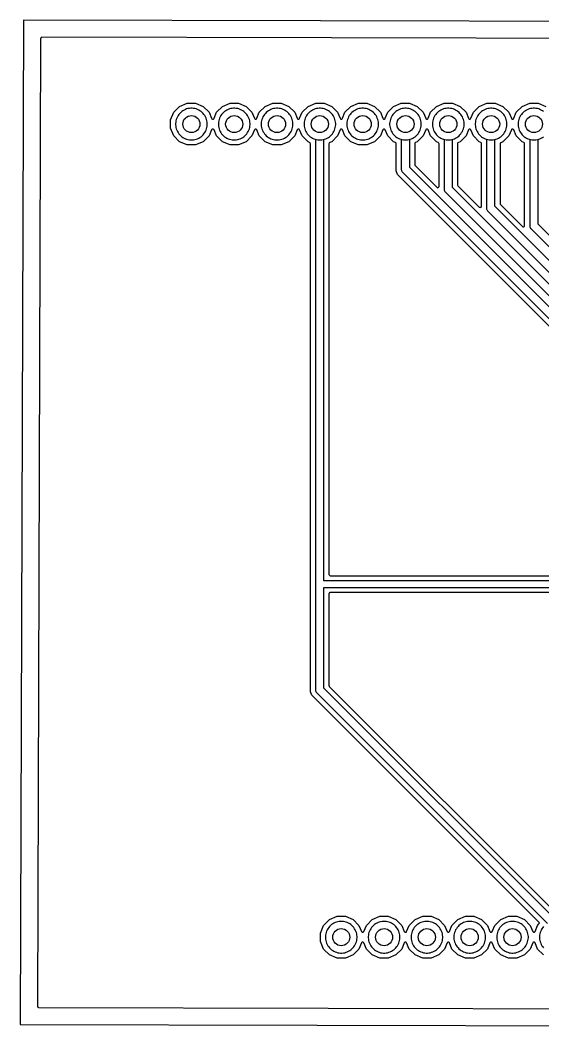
# Model space of a CAD drawing. Header units: millimetres. Extents: x 5.1 to 93.4, y 8.6 to 68.4.
# Drawn here: x 5.1 to 36.1, y 8.6 to 68.4 of the extents above; entities that cross this region are included whole.
import ezdxf

# ---------------------------------------------------------------- set-up
doc = ezdxf.new("R2010")
doc.units = ezdxf.units.MM

msp = doc.modelspace()

# ---------------------------------------------------------------- linework, layer by layer
at = {"layer": '16_copper'}
for points in [[(92.121, 9.614), (92.146, 9.632), (92.162, 9.657), (92.168, 9.684), (92.36, 67.11), (92.354, 67.14), (92.337, 67.165), (92.312, 67.181), (92.284, 67.186), (6.369, 67.382), (6.339, 67.376), (6.314, 67.358), (6.298, 67.333), (6.292, 67.306), (6.1, 9.88), (6.106, 9.85), (6.123, 9.825), (6.148, 9.809), (6.176, 9.804), (92.091, 9.608)], [(15.363, 61.297), (15.444, 61.312), (15.523, 61.333), (15.6, 61.361), (15.674, 61.396), (15.745, 61.437), (15.813, 61.484), (15.876, 61.536), (15.934, 61.594), (15.986, 61.657), (16.033, 61.725), (16.074, 61.796), (16.109, 61.87), (16.137, 61.947), (16.158, 62.026), (16.173, 62.107), (16.18, 62.189), (16.18, 62.271), (16.173, 62.353), (16.158, 62.434), (16.137, 62.513), (16.109, 62.59), (16.074, 62.664), (16.033, 62.735), (15.986, 62.803), (15.934, 62.866), (15.876, 62.924), (15.813, 62.976), (15.745, 63.023), (15.674, 63.064), (15.6, 63.099), (15.523, 63.127), (15.444, 63.148), (15.363, 63.163), (15.281, 63.17), (15.199, 63.17), (15.117, 63.163), (15.036, 63.148), (14.957, 63.127), (14.88, 63.099), (14.806, 63.064), (14.735, 63.023), (14.667, 62.976), (14.604, 62.924), (14.546, 62.866), (14.494, 62.803), (14.447, 62.735), (14.406, 62.664), (14.371, 62.59), (14.343, 62.513), (14.322, 62.434), (14.307, 62.353), (14.3, 62.271), (14.3, 62.189), (14.307, 62.107), (14.322, 62.026), (14.343, 61.947), (14.371, 61.87), (14.406, 61.796), (14.447, 61.725), (14.494, 61.657), (14.546, 61.594), (14.604, 61.536), (14.667, 61.484), (14.735, 61.437), (14.806, 61.396), (14.88, 61.361), (14.957, 61.333), (15.036, 61.312), (15.117, 61.297), (15.199, 61.29), (15.281, 61.29)], [(17.903, 61.297), (17.984, 61.312), (18.063, 61.333), (18.14, 61.361), (18.214, 61.396), (18.285, 61.437), (18.353, 61.484), (18.416, 61.536), (18.474, 61.594), (18.526, 61.657), (18.573, 61.725), (18.614, 61.796), (18.649, 61.87), (18.677, 61.947), (18.698, 62.026), (18.713, 62.107), (18.72, 62.189), (18.72, 62.271), (18.713, 62.353), (18.698, 62.434), (18.677, 62.513), (18.649, 62.59), (18.614, 62.664), (18.573, 62.735), (18.526, 62.803), (18.474, 62.866), (18.416, 62.924), (18.353, 62.976), (18.285, 63.023), (18.214, 63.064), (18.14, 63.099), (18.063, 63.127), (17.984, 63.148), (17.903, 63.163), (17.821, 63.17), (17.739, 63.17), (17.657, 63.163), (17.576, 63.148), (17.497, 63.127), (17.42, 63.099), (17.346, 63.064), (17.275, 63.023), (17.207, 62.976), (17.144, 62.924), (17.086, 62.866), (17.034, 62.803), (16.987, 62.735), (16.946, 62.664), (16.911, 62.59), (16.883, 62.513), (16.862, 62.434), (16.847, 62.353), (16.84, 62.271), (16.84, 62.189), (16.847, 62.107), (16.862, 62.026), (16.883, 61.947), (16.911, 61.87), (16.946, 61.796), (16.987, 61.725), (17.034, 61.657), (17.086, 61.594), (17.144, 61.536), (17.207, 61.484), (17.275, 61.437), (17.346, 61.396), (17.42, 61.361), (17.497, 61.333), (17.576, 61.312), (17.657, 61.297), (17.739, 61.29), (17.821, 61.29)], [(20.443, 61.297), (20.524, 61.312), (20.603, 61.333), (20.68, 61.361), (20.754, 61.396), (20.825, 61.437), (20.893, 61.484), (20.956, 61.536), (21.014, 61.594), (21.066, 61.657), (21.113, 61.725), (21.154, 61.796), (21.189, 61.87), (21.217, 61.947), (21.238, 62.026), (21.253, 62.107), (21.26, 62.189), (21.26, 62.271), (21.253, 62.353), (21.238, 62.434), (21.217, 62.513), (21.189, 62.59), (21.154, 62.664), (21.113, 62.735), (21.066, 62.803), (21.014, 62.866), (20.956, 62.924), (20.893, 62.976), (20.825, 63.023), (20.754, 63.064), (20.68, 63.099), (20.603, 63.127), (20.524, 63.148), (20.443, 63.163), (20.361, 63.17), (20.279, 63.17), (20.197, 63.163), (20.116, 63.148), (20.037, 63.127), (19.96, 63.099), (19.886, 63.064), (19.815, 63.023), (19.747, 62.976), (19.684, 62.924), (19.626, 62.866), (19.574, 62.803), (19.527, 62.735), (19.486, 62.664), (19.451, 62.59), (19.423, 62.513), (19.402, 62.434), (19.387, 62.353), (19.38, 62.271), (19.38, 62.189), (19.387, 62.107), (19.402, 62.026), (19.423, 61.947), (19.451, 61.87), (19.486, 61.796), (19.527, 61.725), (19.574, 61.657), (19.626, 61.594), (19.684, 61.536), (19.747, 61.484), (19.815, 61.437), (19.886, 61.396), (19.96, 61.361), (20.037, 61.333), (20.116, 61.312), (20.197, 61.297), (20.279, 61.29), (20.361, 61.29)], [(25.523, 61.297), (25.604, 61.312), (25.683, 61.333), (25.76, 61.361), (25.834, 61.396), (25.905, 61.437), (25.973, 61.484), (26.036, 61.536), (26.094, 61.594), (26.146, 61.657), (26.193, 61.725), (26.234, 61.796), (26.269, 61.87), (26.297, 61.947), (26.318, 62.026), (26.333, 62.107), (26.34, 62.189), (26.34, 62.271), (26.333, 62.353), (26.318, 62.434), (26.297, 62.513), (26.269, 62.59), (26.234, 62.664), (26.193, 62.735), (26.146, 62.803), (26.094, 62.866), (26.036, 62.924), (25.973, 62.976), (25.905, 63.023), (25.834, 63.064), (25.76, 63.099), (25.683, 63.127), (25.604, 63.148), (25.523, 63.163), (25.441, 63.17), (25.359, 63.17), (25.277, 63.163), (25.196, 63.148), (25.117, 63.127), (25.04, 63.099), (24.966, 63.064), (24.895, 63.023), (24.827, 62.976), (24.764, 62.924), (24.706, 62.866), (24.654, 62.803), (24.607, 62.735), (24.566, 62.664), (24.531, 62.59), (24.503, 62.513), (24.482, 62.434), (24.467, 62.353), (24.46, 62.271), (24.46, 62.189), (24.467, 62.107), (24.482, 62.026), (24.503, 61.947), (24.531, 61.87), (24.566, 61.796), (24.607, 61.725), (24.654, 61.657), (24.706, 61.594), (24.764, 61.536), (24.827, 61.484), (24.895, 61.437), (24.966, 61.396), (25.04, 61.361), (25.117, 61.333), (25.196, 61.312), (25.277, 61.297), (25.359, 61.29), (25.441, 61.29)], [(29.885, 58.462), (29.909, 58.48), (29.925, 58.505), (29.93, 58.532), (29.93, 61.065), (29.924, 61.095), (29.907, 61.12), (29.883, 61.135), (29.778, 61.179), (29.429, 61.528), (29.28, 61.886), (29.263, 61.911), (29.238, 61.928), (29.208, 61.933), (29.179, 61.927), (29.154, 61.909), (29.14, 61.886), (28.991, 61.528), (28.642, 61.179), (28.537, 61.135), (28.512, 61.118), (28.495, 61.093), (28.49, 61.065), (28.49, 59.819), (28.496, 59.79), (28.512, 59.765), (29.8, 58.478), (29.825, 58.461), (29.855, 58.456)], [(32.405, 57.292), (32.429, 57.31), (32.445, 57.335), (32.45, 57.362), (32.45, 61.073), (32.444, 61.103), (32.427, 61.128), (32.403, 61.144), (32.318, 61.179), (31.969, 61.528), (31.82, 61.886), (31.803, 61.911), (31.778, 61.928), (31.748, 61.933), (31.719, 61.927), (31.694, 61.909), (31.68, 61.886), (31.531, 61.528), (31.182, 61.179), (31.077, 61.135), (31.052, 61.118), (31.035, 61.093), (31.03, 61.065), (31.03, 58.629), (31.036, 58.6), (31.052, 58.575), (32.32, 57.308), (32.345, 57.291), (32.375, 57.286)], [(34.965, 56.132), (34.989, 56.15), (35.005, 56.175), (35.01, 56.202), (35.01, 61.065), (35.004, 61.095), (34.987, 61.12), (34.963, 61.135), (34.858, 61.179), (34.509, 61.528), (34.36, 61.886), (34.343, 61.911), (34.318, 61.928), (34.288, 61.933), (34.259, 61.927), (34.234, 61.909), (34.22, 61.886), (34.071, 61.528), (33.722, 61.179), (33.597, 61.127), (33.572, 61.11), (33.555, 61.085), (33.55, 61.057), (33.55, 57.509), (33.556, 57.48), (33.572, 57.455), (34.88, 56.148), (34.905, 56.131), (34.935, 56.126)], [(24.253, 13.037), (24.334, 13.052), (24.413, 13.073), (24.49, 13.101), (24.564, 13.136), (24.635, 13.177), (24.703, 13.224), (24.766, 13.276), (24.824, 13.334), (24.876, 13.397), (24.923, 13.465), (24.964, 13.536), (24.999, 13.61), (25.027, 13.687), (25.048, 13.766), (25.063, 13.847), (25.07, 13.929), (25.07, 14.011), (25.063, 14.093), (25.048, 14.174), (25.027, 14.253), (24.999, 14.33), (24.964, 14.404), (24.923, 14.475), (24.876, 14.543), (24.824, 14.606), (24.766, 14.664), (24.703, 14.716), (24.635, 14.763), (24.564, 14.804), (24.49, 14.839), (24.413, 14.867), (24.334, 14.888), (24.253, 14.903), (24.171, 14.91), (24.089, 14.91), (24.007, 14.903), (23.926, 14.888), (23.847, 14.867), (23.77, 14.839), (23.696, 14.804), (23.625, 14.763), (23.557, 14.716), (23.494, 14.664), (23.436, 14.606), (23.384, 14.543), (23.337, 14.475), (23.296, 14.404), (23.261, 14.33), (23.233, 14.253), (23.212, 14.174), (23.197, 14.093), (23.19, 14.011), (23.19, 13.929), (23.197, 13.847), (23.212, 13.766), (23.233, 13.687), (23.261, 13.61), (23.296, 13.536), (23.337, 13.465), (23.384, 13.397), (23.436, 13.334), (23.494, 13.276), (23.557, 13.224), (23.625, 13.177), (23.696, 13.136), (23.77, 13.101), (23.847, 13.073), (23.926, 13.052), (24.007, 13.037), (24.089, 13.03), (24.171, 13.03)], [(26.793, 13.037), (26.874, 13.052), (26.953, 13.073), (27.03, 13.101), (27.104, 13.136), (27.175, 13.177), (27.243, 13.224), (27.306, 13.276), (27.364, 13.334), (27.416, 13.397), (27.463, 13.465), (27.504, 13.536), (27.539, 13.61), (27.567, 13.687), (27.588, 13.766), (27.603, 13.847), (27.61, 13.929), (27.61, 14.011), (27.603, 14.093), (27.588, 14.174), (27.567, 14.253), (27.539, 14.33), (27.504, 14.404), (27.463, 14.475), (27.416, 14.543), (27.364, 14.606), (27.306, 14.664), (27.243, 14.716), (27.175, 14.763), (27.104, 14.804), (27.03, 14.839), (26.953, 14.867), (26.874, 14.888), (26.793, 14.903), (26.711, 14.91), (26.629, 14.91), (26.547, 14.903), (26.466, 14.888), (26.387, 14.867), (26.31, 14.839), (26.236, 14.804), (26.165, 14.763), (26.097, 14.716), (26.034, 14.664), (25.976, 14.606), (25.924, 14.543), (25.877, 14.475), (25.836, 14.404), (25.801, 14.33), (25.773, 14.253), (25.752, 14.174), (25.737, 14.093), (25.73, 14.011), (25.73, 13.929), (25.737, 13.847), (25.752, 13.766), (25.773, 13.687), (25.801, 13.61), (25.836, 13.536), (25.877, 13.465), (25.924, 13.397), (25.976, 13.334), (26.034, 13.276), (26.097, 13.224), (26.165, 13.177), (26.236, 13.136), (26.31, 13.101), (26.387, 13.073), (26.466, 13.052), (26.547, 13.037), (26.629, 13.03), (26.711, 13.03)], [(29.333, 13.037), (29.414, 13.052), (29.493, 13.073), (29.57, 13.101), (29.644, 13.136), (29.715, 13.177), (29.783, 13.224), (29.846, 13.276), (29.904, 13.334), (29.956, 13.397), (30.003, 13.465), (30.044, 13.536), (30.079, 13.61), (30.107, 13.687), (30.128, 13.766), (30.143, 13.847), (30.15, 13.929), (30.15, 14.011), (30.143, 14.093), (30.128, 14.174), (30.107, 14.253), (30.079, 14.33), (30.044, 14.404), (30.003, 14.475), (29.956, 14.543), (29.904, 14.606), (29.846, 14.664), (29.783, 14.716), (29.715, 14.763), (29.644, 14.804), (29.57, 14.839), (29.493, 14.867), (29.414, 14.888), (29.333, 14.903), (29.251, 14.91), (29.169, 14.91), (29.087, 14.903), (29.006, 14.888), (28.927, 14.867), (28.85, 14.839), (28.776, 14.804), (28.705, 14.763), (28.637, 14.716), (28.574, 14.664), (28.516, 14.606), (28.464, 14.543), (28.417, 14.475), (28.376, 14.404), (28.341, 14.33), (28.313, 14.253), (28.292, 14.174), (28.277, 14.093), (28.27, 14.011), (28.27, 13.929), (28.277, 13.847), (28.292, 13.766), (28.313, 13.687), (28.341, 13.61), (28.376, 13.536), (28.417, 13.465), (28.464, 13.397), (28.516, 13.334), (28.574, 13.276), (28.637, 13.224), (28.705, 13.177), (28.776, 13.136), (28.85, 13.101), (28.927, 13.073), (29.006, 13.052), (29.087, 13.037), (29.169, 13.03), (29.251, 13.03)], [(31.873, 13.037), (31.954, 13.052), (32.033, 13.073), (32.11, 13.101), (32.184, 13.136), (32.255, 13.177), (32.323, 13.224), (32.386, 13.276), (32.444, 13.334), (32.496, 13.397), (32.543, 13.465), (32.584, 13.536), (32.619, 13.61), (32.647, 13.687), (32.668, 13.766), (32.683, 13.847), (32.69, 13.929), (32.69, 14.011), (32.683, 14.093), (32.668, 14.174), (32.647, 14.253), (32.619, 14.33), (32.584, 14.404), (32.543, 14.475), (32.496, 14.543), (32.444, 14.606), (32.386, 14.664), (32.323, 14.716), (32.255, 14.763), (32.184, 14.804), (32.11, 14.839), (32.033, 14.867), (31.954, 14.888), (31.873, 14.903), (31.791, 14.91), (31.709, 14.91), (31.627, 14.903), (31.546, 14.888), (31.467, 14.867), (31.39, 14.839), (31.316, 14.804), (31.245, 14.763), (31.177, 14.716), (31.114, 14.664), (31.056, 14.606), (31.004, 14.543), (30.957, 14.475), (30.916, 14.404), (30.881, 14.33), (30.853, 14.253), (30.832, 14.174), (30.817, 14.093), (30.81, 14.011), (30.81, 13.929), (30.817, 13.847), (30.832, 13.766), (30.853, 13.687), (30.881, 13.61), (30.916, 13.536), (30.957, 13.465), (31.004, 13.397), (31.056, 13.334), (31.114, 13.276), (31.177, 13.224), (31.245, 13.177), (31.316, 13.136), (31.39, 13.101), (31.467, 13.073), (31.546, 13.052), (31.627, 13.037), (31.709, 13.03), (31.791, 13.03)], [(34.413, 13.037), (34.494, 13.052), (34.573, 13.073), (34.65, 13.101), (34.724, 13.136), (34.795, 13.177), (34.863, 13.224), (34.926, 13.276), (34.984, 13.334), (35.036, 13.397), (35.083, 13.465), (35.124, 13.536), (35.159, 13.61), (35.187, 13.687), (35.208, 13.766), (35.223, 13.847), (35.23, 13.929), (35.23, 14.011), (35.223, 14.093), (35.208, 14.174), (35.187, 14.253), (35.159, 14.33), (35.124, 14.404), (35.083, 14.475), (35.036, 14.543), (34.984, 14.606), (34.926, 14.664), (34.863, 14.716), (34.795, 14.763), (34.724, 14.804), (34.65, 14.839), (34.573, 14.867), (34.494, 14.888), (34.413, 14.903), (34.331, 14.91), (34.249, 14.91), (34.167, 14.903), (34.086, 14.888), (34.007, 14.867), (33.93, 14.839), (33.856, 14.804), (33.785, 14.763), (33.717, 14.716), (33.654, 14.664), (33.596, 14.606), (33.544, 14.543), (33.497, 14.475), (33.456, 14.404), (33.421, 14.33), (33.393, 14.253), (33.372, 14.174), (33.357, 14.093), (33.35, 14.011), (33.35, 13.929), (33.357, 13.847), (33.372, 13.766), (33.393, 13.687), (33.421, 13.61), (33.456, 13.536), (33.497, 13.465), (33.544, 13.397), (33.596, 13.334), (33.654, 13.276), (33.717, 13.224), (33.785, 13.177), (33.856, 13.136), (33.93, 13.101), (34.007, 13.073), (34.086, 13.052), (34.167, 13.037), (34.249, 13.03), (34.331, 13.03)]]:
    msp.add_lwpolyline(points, close=True, dxfattribs=at)
for points in [[(36.128, 12.919), (35.779, 13.268), (35.63, 13.626), (35.613, 13.651), (35.588, 13.668), (35.558, 13.673), (35.529, 13.667), (35.504, 13.649), (35.49, 13.626), (35.341, 13.268), (34.992, 12.919), (34.537, 12.73), (34.043, 12.73), (33.588, 12.919), (33.239, 13.268), (33.09, 13.626), (33.073, 13.651), (33.048, 13.668), (33.018, 13.673), (32.989, 13.667), (32.964, 13.649), (32.95, 13.626), (32.801, 13.268), (32.452, 12.919), (31.997, 12.73), (31.503, 12.73), (31.048, 12.919), (30.699, 13.268), (30.55, 13.626), (30.533, 13.651), (30.508, 13.668), (30.478, 13.673), (30.449, 13.667), (30.424, 13.649), (30.41, 13.626), (30.261, 13.268), (29.912, 12.919), (29.457, 12.73), (28.963, 12.73), (28.508, 12.919), (28.159, 13.268), (28.01, 13.626), (27.993, 13.651), (27.968, 13.668), (27.938, 13.673), (27.909, 13.667), (27.884, 13.649), (27.87, 13.626), (27.721, 13.268), (27.372, 12.919), (26.917, 12.73), (26.423, 12.73), (25.968, 12.919), (25.619, 13.268), (25.47, 13.626), (25.453, 13.651), (25.428, 13.668), (25.398, 13.673), (25.369, 13.667), (25.344, 13.649), (25.33, 13.626), (25.181, 13.268), (24.832, 12.919), (24.377, 12.73), (23.883, 12.73), (23.428, 12.919), (23.079, 13.268), (22.89, 13.723), (22.89, 14.217), (23.079, 14.672), (23.428, 15.021), (23.883, 15.21), (24.377, 15.21), (24.832, 15.021), (25.181, 14.672), (25.33, 14.314), (25.347, 14.289), (25.372, 14.272), (25.402, 14.267), (25.431, 14.273), (25.456, 14.291), (25.47, 14.314), (25.619, 14.672), (25.968, 15.021), (26.423, 15.21), (26.917, 15.21), (27.372, 15.021), (27.721, 14.672), (27.87, 14.314), (27.887, 14.289), (27.912, 14.272), (27.942, 14.267), (27.971, 14.273), (27.996, 14.291), (28.01, 14.314), (28.159, 14.672), (28.508, 15.021), (28.963, 15.21), (29.457, 15.21), (29.912, 15.021), (30.261, 14.672), (30.41, 14.314), (30.427, 14.289), (30.452, 14.272), (30.482, 14.267), (30.511, 14.273), (30.536, 14.291), (30.55, 14.314), (30.699, 14.672), (31.048, 15.021), (31.503, 15.21), (31.997, 15.21), (32.452, 15.021), (32.801, 14.672), (32.95, 14.314), (32.967, 14.289), (32.992, 14.272), (33.022, 14.267), (33.051, 14.273), (33.076, 14.291), (33.09, 14.314), (33.239, 14.672), (33.588, 15.021), (34.043, 15.21), (34.537, 15.21), (34.992, 15.021), (35.341, 14.672), (35.49, 14.314), (35.507, 14.289), (35.532, 14.272), (35.562, 14.267), (35.591, 14.273), (35.616, 14.291), (35.63, 14.314), (35.779, 14.672), (35.861, 14.754), (35.877, 14.779), (35.883, 14.809), (35.876, 14.839), (35.861, 14.862), (22.384, 28.338), (22.3, 28.541), (22.3, 61.069), (22.294, 61.099), (22.277, 61.124), (22.253, 61.139), (22.158, 61.179), (21.809, 61.528), (21.66, 61.886), (21.643, 61.911), (21.618, 61.928), (21.588, 61.933), (21.559, 61.927), (21.534, 61.909), (21.52, 61.886), (21.371, 61.528), (21.022, 61.179), (20.567, 60.99), (20.073, 60.99), (19.618, 61.179), (19.269, 61.528), (19.12, 61.886), (19.103, 61.911), (19.078, 61.928), (19.048, 61.933), (19.019, 61.927), (18.994, 61.909), (18.98, 61.886), (18.831, 61.528), (18.482, 61.179), (18.027, 60.99), (17.533, 60.99), (17.078, 61.179), (16.729, 61.528), (16.58, 61.886), (16.563, 61.911), (16.538, 61.928), (16.508, 61.933), (16.479, 61.927), (16.454, 61.909), (16.44, 61.886), (16.291, 61.528), (15.942, 61.179), (15.487, 60.99), (14.993, 60.99), (14.538, 61.179), (14.189, 61.528), (14, 61.983), (14, 62.477), (14.189, 62.932), (14.538, 63.281), (14.993, 63.47), (15.487, 63.47), (15.942, 63.281), (16.291, 62.932), (16.44, 62.574), (16.457, 62.549), (16.482, 62.532), (16.512, 62.527), (16.541, 62.533), (16.566, 62.551), (16.58, 62.574), (16.729, 62.932), (17.078, 63.281), (17.533, 63.47), (18.027, 63.47), (18.482, 63.281), (18.831, 62.932), (18.98, 62.574), (18.997, 62.549), (19.022, 62.532), (19.052, 62.527), (19.081, 62.533), (19.106, 62.551), (19.12, 62.574), (19.269, 62.932), (19.618, 63.281), (20.073, 63.47), (20.567, 63.47), (21.022, 63.281), (21.371, 62.932), (21.52, 62.574), (21.537, 62.549), (21.562, 62.532), (21.592, 62.527), (21.621, 62.533), (21.646, 62.551), (21.66, 62.574), (21.809, 62.932), (22.158, 63.281), (22.613, 63.47), (23.107, 63.47), (23.562, 63.281), (23.911, 62.932), (24.06, 62.574), (24.077, 62.549), (24.102, 62.532), (24.132, 62.527), (24.161, 62.533), (24.186, 62.551), (24.2, 62.574), (24.349, 62.932), (24.698, 63.281), (25.153, 63.47), (25.647, 63.47), (26.102, 63.281), (26.451, 62.932), (26.6, 62.574), (26.617, 62.549), (26.642, 62.532), (26.672, 62.527), (26.701, 62.533), (26.726, 62.551), (26.74, 62.574), (26.889, 62.932), (27.238, 63.281), (27.693, 63.47), (28.187, 63.47), (28.642, 63.281), (28.991, 62.932), (29.14, 62.574), (29.157, 62.549), (29.182, 62.532), (29.212, 62.527), (29.241, 62.533), (29.266, 62.551), (29.28, 62.574), (29.429, 62.932), (29.778, 63.281), (30.233, 63.47), (30.727, 63.47), (31.182, 63.281), (31.531, 62.932), (31.68, 62.574), (31.697, 62.549), (31.722, 62.532), (31.752, 62.527), (31.781, 62.533), (31.806, 62.551), (31.82, 62.574), (31.969, 62.932), (32.318, 63.281), (32.773, 63.47), (33.267, 63.47), (33.722, 63.281), (34.071, 62.932), (34.22, 62.574), (34.237, 62.549), (34.262, 62.532), (34.292, 62.527), (34.321, 62.533), (34.346, 62.551), (34.36, 62.574), (34.509, 62.932), (34.858, 63.281), (35.313, 63.47), (35.807, 63.47), (36.262, 63.281)], [(71.202, 35.128), (23.1, 35.128), (23.1, 61.321), (23.143, 61.333), (23.22, 61.361), (23.294, 61.396), (23.365, 61.437), (23.433, 61.484), (23.496, 61.536), (23.554, 61.594), (23.606, 61.657), (23.653, 61.725), (23.694, 61.796), (23.729, 61.87), (23.757, 61.947), (23.778, 62.026), (23.793, 62.107), (23.8, 62.189), (23.8, 62.271), (23.793, 62.353), (23.778, 62.434), (23.757, 62.513), (23.729, 62.59), (23.694, 62.664), (23.653, 62.735), (23.606, 62.803), (23.554, 62.866), (23.496, 62.924), (23.433, 62.976), (23.365, 63.023), (23.294, 63.064), (23.22, 63.099), (23.143, 63.127), (23.064, 63.148), (22.983, 63.163), (22.901, 63.17), (22.819, 63.17), (22.737, 63.163), (22.656, 63.148), (22.577, 63.127), (22.5, 63.099), (22.426, 63.064), (22.355, 63.023), (22.287, 62.976), (22.224, 62.924), (22.166, 62.866), (22.114, 62.803), (22.067, 62.735), (22.026, 62.664), (21.991, 62.59), (21.963, 62.513), (21.942, 62.434), (21.927, 62.353), (21.92, 62.271), (21.92, 62.189), (21.927, 62.107), (21.942, 62.026), (21.963, 61.947), (21.991, 61.87), (22.026, 61.796), (22.067, 61.725), (22.114, 61.657), (22.166, 61.594), (22.224, 61.536), (22.287, 61.484), (22.355, 61.437), (22.426, 61.396), (22.5, 61.361), (22.577, 61.333), (22.6, 61.327), (22.6, 28.63), (22.606, 28.591), (22.618, 28.554), (22.636, 28.519), (22.659, 28.487), (36.362, 14.785)], [(51.104, 36.75), (28.19, 59.664), (28.19, 61.324), (28.223, 61.333), (28.3, 61.361), (28.374, 61.396), (28.445, 61.437), (28.513, 61.484), (28.576, 61.536), (28.634, 61.594), (28.686, 61.657), (28.733, 61.725), (28.774, 61.796), (28.809, 61.87), (28.837, 61.947), (28.858, 62.026), (28.873, 62.107), (28.88, 62.189), (28.88, 62.271), (28.873, 62.353), (28.858, 62.434), (28.837, 62.513), (28.809, 62.59), (28.774, 62.664), (28.733, 62.735), (28.686, 62.803), (28.634, 62.866), (28.576, 62.924), (28.513, 62.976), (28.445, 63.023), (28.374, 63.064), (28.3, 63.099), (28.223, 63.127), (28.144, 63.148), (28.063, 63.163), (27.981, 63.17), (27.899, 63.17), (27.817, 63.163), (27.736, 63.148), (27.657, 63.127), (27.58, 63.099), (27.506, 63.064), (27.435, 63.023), (27.367, 62.976), (27.304, 62.924), (27.246, 62.866), (27.194, 62.803), (27.147, 62.735), (27.106, 62.664), (27.071, 62.59), (27.043, 62.513), (27.022, 62.434), (27.007, 62.353), (27, 62.271), (27, 62.189), (27.007, 62.107), (27.022, 62.026), (27.043, 61.947), (27.071, 61.87), (27.106, 61.796), (27.147, 61.725), (27.194, 61.657), (27.246, 61.594), (27.304, 61.536), (27.367, 61.484), (27.435, 61.437), (27.506, 61.396), (27.58, 61.361), (27.657, 61.333), (27.69, 61.324), (27.69, 59.54), (27.696, 59.501), (27.708, 59.464), (27.726, 59.429), (27.749, 59.397), (50.837, 36.309)], [(49.954, 39.25), (30.73, 58.474), (30.73, 61.324), (30.763, 61.333), (30.84, 61.361), (30.914, 61.396), (30.985, 61.437), (31.053, 61.484), (31.116, 61.536), (31.174, 61.594), (31.226, 61.657), (31.273, 61.725), (31.314, 61.796), (31.349, 61.87), (31.377, 61.947), (31.398, 62.026), (31.413, 62.107), (31.42, 62.189), (31.42, 62.271), (31.413, 62.353), (31.398, 62.434), (31.377, 62.513), (31.349, 62.59), (31.314, 62.664), (31.273, 62.735), (31.226, 62.803), (31.174, 62.866), (31.116, 62.924), (31.053, 62.976), (30.985, 63.023), (30.914, 63.064), (30.84, 63.099), (30.763, 63.127), (30.684, 63.148), (30.603, 63.163), (30.521, 63.17), (30.439, 63.17), (30.357, 63.163), (30.276, 63.148), (30.197, 63.127), (30.12, 63.099), (30.046, 63.064), (29.975, 63.023), (29.907, 62.976), (29.844, 62.924), (29.786, 62.866), (29.734, 62.803), (29.687, 62.735), (29.646, 62.664), (29.611, 62.59), (29.583, 62.513), (29.562, 62.434), (29.547, 62.353), (29.54, 62.271), (29.54, 62.189), (29.547, 62.107), (29.562, 62.026), (29.583, 61.947), (29.611, 61.87), (29.646, 61.796), (29.687, 61.725), (29.734, 61.657), (29.786, 61.594), (29.844, 61.536), (29.907, 61.484), (29.975, 61.437), (30.046, 61.396), (30.12, 61.361), (30.197, 61.333), (30.23, 61.324), (30.23, 58.35), (30.236, 58.311), (30.248, 58.274), (30.266, 58.239), (30.289, 58.207), (49.687, 38.809)], [(49.354, 41.25), (33.25, 57.354), (33.25, 61.319), (33.303, 61.333), (33.38, 61.361), (33.454, 61.396), (33.525, 61.437), (33.593, 61.484), (33.656, 61.536), (33.714, 61.594), (33.766, 61.657), (33.813, 61.725), (33.854, 61.796), (33.889, 61.87), (33.917, 61.947), (33.938, 62.026), (33.953, 62.107), (33.96, 62.189), (33.96, 62.271), (33.953, 62.353), (33.938, 62.434), (33.917, 62.513), (33.889, 62.59), (33.854, 62.664), (33.813, 62.735), (33.766, 62.803), (33.714, 62.866), (33.656, 62.924), (33.593, 62.976), (33.525, 63.023), (33.454, 63.064), (33.38, 63.099), (33.303, 63.127), (33.224, 63.148), (33.143, 63.163), (33.061, 63.17), (32.979, 63.17), (32.897, 63.163), (32.816, 63.148), (32.737, 63.127), (32.66, 63.099), (32.586, 63.064), (32.515, 63.023), (32.447, 62.976), (32.384, 62.924), (32.326, 62.866), (32.274, 62.803), (32.227, 62.735), (32.186, 62.664), (32.151, 62.59), (32.123, 62.513), (32.102, 62.434), (32.087, 62.353), (32.08, 62.271), (32.08, 62.189), (32.087, 62.107), (32.102, 62.026), (32.123, 61.947), (32.151, 61.87), (32.186, 61.796), (32.227, 61.725), (32.274, 61.657), (32.326, 61.594), (32.384, 61.536), (32.447, 61.484), (32.515, 61.437), (32.586, 61.396), (32.66, 61.361), (32.737, 61.333), (32.75, 61.329), (32.75, 57.23), (32.756, 57.191), (32.768, 57.154), (32.786, 57.119), (32.809, 57.087), (49.087, 40.809)], [(36.133, 62.976), (36.065, 63.023), (35.994, 63.064), (35.92, 63.099), (35.843, 63.127), (35.764, 63.148), (35.683, 63.163), (35.601, 63.17), (35.519, 63.17), (35.437, 63.163), (35.356, 63.148), (35.277, 63.127), (35.2, 63.099), (35.126, 63.064), (35.055, 63.023), (34.987, 62.976), (34.924, 62.924), (34.866, 62.866), (34.814, 62.803), (34.767, 62.735), (34.726, 62.664), (34.691, 62.59), (34.663, 62.513), (34.642, 62.434), (34.627, 62.353), (34.62, 62.271), (34.62, 62.189), (34.627, 62.107), (34.642, 62.026), (34.663, 61.947), (34.691, 61.87), (34.726, 61.796), (34.767, 61.725), (34.814, 61.657), (34.866, 61.594), (34.924, 61.536), (34.987, 61.484), (35.055, 61.437), (35.126, 61.396), (35.2, 61.361), (35.277, 61.333), (35.31, 61.324), (35.31, 56.17), (35.316, 56.131), (35.328, 56.094), (35.346, 56.059), (35.369, 56.027), (47.587, 43.809)], [(50.688, 36.034), (27.474, 59.248), (27.39, 59.451), (27.39, 61.065), (27.384, 61.095), (27.367, 61.12), (27.343, 61.135), (27.238, 61.179), (26.889, 61.528), (26.74, 61.886), (26.723, 61.911), (26.698, 61.928), (26.668, 61.933), (26.639, 61.927), (26.614, 61.909), (26.6, 61.886), (26.451, 61.528), (26.102, 61.179), (25.647, 60.99), (25.153, 60.99), (24.698, 61.179), (24.349, 61.528), (24.2, 61.886), (24.183, 61.911), (24.158, 61.928), (24.128, 61.933), (24.099, 61.927), (24.074, 61.909), (24.06, 61.886), (23.911, 61.528), (23.562, 61.179), (23.447, 61.131), (23.422, 61.114), (23.405, 61.089), (23.4, 61.061), (23.4, 35.504), (23.406, 35.474), (23.423, 35.449), (23.449, 35.433), (23.476, 35.428), (68.314, 35.428)], [(47.854, 44.25), (35.81, 56.294), (35.81, 61.324), (35.843, 61.333), (35.92, 61.361), (35.994, 61.396), (36.065, 61.437), (36.133, 61.484)], [(36.951, 14.903), (23.1, 28.754), (23.1, 34.728), (71.304, 34.728)], [(68.33, 34.428), (23.476, 34.428), (23.446, 34.422), (23.421, 34.405), (23.405, 34.379), (23.4, 34.352), (23.4, 28.909), (23.406, 28.88), (23.422, 28.855), (37.051, 15.227)], [(36.136, 14.606), (36.084, 14.543), (36.037, 14.475), (35.996, 14.404), (35.961, 14.33), (35.933, 14.253), (35.912, 14.174), (35.897, 14.093), (35.89, 14.011), (35.89, 13.929), (35.897, 13.847), (35.912, 13.766), (35.933, 13.687), (35.961, 13.61), (35.996, 13.536), (36.037, 13.465), (36.084, 13.397), (36.136, 13.334)]]:
    msp.add_lwpolyline(points, dxfattribs=at)
at = {"layer": '1_copper'}
for points in [[(15.363, 61.297), (15.444, 61.312), (15.523, 61.333), (15.6, 61.361), (15.674, 61.396), (15.745, 61.437), (15.813, 61.484), (15.876, 61.536), (15.934, 61.594), (15.986, 61.657), (16.033, 61.725), (16.074, 61.796), (16.109, 61.87), (16.137, 61.947), (16.158, 62.026), (16.173, 62.107), (16.18, 62.189), (16.18, 62.271), (16.173, 62.353), (16.158, 62.434), (16.137, 62.513), (16.109, 62.59), (16.074, 62.664), (16.033, 62.735), (15.986, 62.803), (15.934, 62.866), (15.876, 62.924), (15.813, 62.976), (15.745, 63.023), (15.674, 63.064), (15.6, 63.099), (15.523, 63.127), (15.444, 63.148), (15.363, 63.163), (15.281, 63.17), (15.199, 63.17), (15.117, 63.163), (15.036, 63.148), (14.957, 63.127), (14.88, 63.099), (14.806, 63.064), (14.735, 63.023), (14.667, 62.976), (14.604, 62.924), (14.546, 62.866), (14.494, 62.803), (14.447, 62.735), (14.406, 62.664), (14.371, 62.59), (14.343, 62.513), (14.322, 62.434), (14.307, 62.353), (14.3, 62.271), (14.3, 62.189), (14.307, 62.107), (14.322, 62.026), (14.343, 61.947), (14.371, 61.87), (14.406, 61.796), (14.447, 61.725), (14.494, 61.657), (14.546, 61.594), (14.604, 61.536), (14.667, 61.484), (14.735, 61.437), (14.806, 61.396), (14.88, 61.361), (14.957, 61.333), (15.036, 61.312), (15.117, 61.297), (15.199, 61.29), (15.281, 61.29)], [(17.903, 61.297), (17.984, 61.312), (18.063, 61.333), (18.14, 61.361), (18.214, 61.396), (18.285, 61.437), (18.353, 61.484), (18.416, 61.536), (18.474, 61.594), (18.526, 61.657), (18.573, 61.725), (18.614, 61.796), (18.649, 61.87), (18.677, 61.947), (18.698, 62.026), (18.713, 62.107), (18.72, 62.189), (18.72, 62.271), (18.713, 62.353), (18.698, 62.434), (18.677, 62.513), (18.649, 62.59), (18.614, 62.664), (18.573, 62.735), (18.526, 62.803), (18.474, 62.866), (18.416, 62.924), (18.353, 62.976), (18.285, 63.023), (18.214, 63.064), (18.14, 63.099), (18.063, 63.127), (17.984, 63.148), (17.903, 63.163), (17.821, 63.17), (17.739, 63.17), (17.657, 63.163), (17.576, 63.148), (17.497, 63.127), (17.42, 63.099), (17.346, 63.064), (17.275, 63.023), (17.207, 62.976), (17.144, 62.924), (17.086, 62.866), (17.034, 62.803), (16.987, 62.735), (16.946, 62.664), (16.911, 62.59), (16.883, 62.513), (16.862, 62.434), (16.847, 62.353), (16.84, 62.271), (16.84, 62.189), (16.847, 62.107), (16.862, 62.026), (16.883, 61.947), (16.911, 61.87), (16.946, 61.796), (16.987, 61.725), (17.034, 61.657), (17.086, 61.594), (17.144, 61.536), (17.207, 61.484), (17.275, 61.437), (17.346, 61.396), (17.42, 61.361), (17.497, 61.333), (17.576, 61.312), (17.657, 61.297), (17.739, 61.29), (17.821, 61.29)], [(20.443, 61.297), (20.524, 61.312), (20.603, 61.333), (20.68, 61.361), (20.754, 61.396), (20.825, 61.437), (20.893, 61.484), (20.956, 61.536), (21.014, 61.594), (21.066, 61.657), (21.113, 61.725), (21.154, 61.796), (21.189, 61.87), (21.217, 61.947), (21.238, 62.026), (21.253, 62.107), (21.26, 62.189), (21.26, 62.271), (21.253, 62.353), (21.238, 62.434), (21.217, 62.513), (21.189, 62.59), (21.154, 62.664), (21.113, 62.735), (21.066, 62.803), (21.014, 62.866), (20.956, 62.924), (20.893, 62.976), (20.825, 63.023), (20.754, 63.064), (20.68, 63.099), (20.603, 63.127), (20.524, 63.148), (20.443, 63.163), (20.361, 63.17), (20.279, 63.17), (20.197, 63.163), (20.116, 63.148), (20.037, 63.127), (19.96, 63.099), (19.886, 63.064), (19.815, 63.023), (19.747, 62.976), (19.684, 62.924), (19.626, 62.866), (19.574, 62.803), (19.527, 62.735), (19.486, 62.664), (19.451, 62.59), (19.423, 62.513), (19.402, 62.434), (19.387, 62.353), (19.38, 62.271), (19.38, 62.189), (19.387, 62.107), (19.402, 62.026), (19.423, 61.947), (19.451, 61.87), (19.486, 61.796), (19.527, 61.725), (19.574, 61.657), (19.626, 61.594), (19.684, 61.536), (19.747, 61.484), (19.815, 61.437), (19.886, 61.396), (19.96, 61.361), (20.037, 61.333), (20.116, 61.312), (20.197, 61.297), (20.279, 61.29), (20.361, 61.29)], [(22.983, 61.297), (23.064, 61.312), (23.143, 61.333), (23.22, 61.361), (23.294, 61.396), (23.365, 61.437), (23.433, 61.484), (23.496, 61.536), (23.554, 61.594), (23.606, 61.657), (23.653, 61.725), (23.694, 61.796), (23.729, 61.87), (23.757, 61.947), (23.778, 62.026), (23.793, 62.107), (23.8, 62.189), (23.8, 62.271), (23.793, 62.353), (23.778, 62.434), (23.757, 62.513), (23.729, 62.59), (23.694, 62.664), (23.653, 62.735), (23.606, 62.803), (23.554, 62.866), (23.496, 62.924), (23.433, 62.976), (23.365, 63.023), (23.294, 63.064), (23.22, 63.099), (23.143, 63.127), (23.064, 63.148), (22.983, 63.163), (22.901, 63.17), (22.819, 63.17), (22.737, 63.163), (22.656, 63.148), (22.577, 63.127), (22.5, 63.099), (22.426, 63.064), (22.355, 63.023), (22.287, 62.976), (22.224, 62.924), (22.166, 62.866), (22.114, 62.803), (22.067, 62.735), (22.026, 62.664), (21.991, 62.59), (21.963, 62.513), (21.942, 62.434), (21.927, 62.353), (21.92, 62.271), (21.92, 62.189), (21.927, 62.107), (21.942, 62.026), (21.963, 61.947), (21.991, 61.87), (22.026, 61.796), (22.067, 61.725), (22.114, 61.657), (22.166, 61.594), (22.224, 61.536), (22.287, 61.484), (22.355, 61.437), (22.426, 61.396), (22.5, 61.361), (22.577, 61.333), (22.656, 61.312), (22.737, 61.297), (22.819, 61.29), (22.901, 61.29)], [(25.523, 61.297), (25.604, 61.312), (25.683, 61.333), (25.76, 61.361), (25.834, 61.396), (25.905, 61.437), (25.973, 61.484), (26.036, 61.536), (26.094, 61.594), (26.146, 61.657), (26.193, 61.725), (26.234, 61.796), (26.269, 61.87), (26.297, 61.947), (26.318, 62.026), (26.333, 62.107), (26.34, 62.189), (26.34, 62.271), (26.333, 62.353), (26.318, 62.434), (26.297, 62.513), (26.269, 62.59), (26.234, 62.664), (26.193, 62.735), (26.146, 62.803), (26.094, 62.866), (26.036, 62.924), (25.973, 62.976), (25.905, 63.023), (25.834, 63.064), (25.76, 63.099), (25.683, 63.127), (25.604, 63.148), (25.523, 63.163), (25.441, 63.17), (25.359, 63.17), (25.277, 63.163), (25.196, 63.148), (25.117, 63.127), (25.04, 63.099), (24.966, 63.064), (24.895, 63.023), (24.827, 62.976), (24.764, 62.924), (24.706, 62.866), (24.654, 62.803), (24.607, 62.735), (24.566, 62.664), (24.531, 62.59), (24.503, 62.513), (24.482, 62.434), (24.467, 62.353), (24.46, 62.271), (24.46, 62.189), (24.467, 62.107), (24.482, 62.026), (24.503, 61.947), (24.531, 61.87), (24.566, 61.796), (24.607, 61.725), (24.654, 61.657), (24.706, 61.594), (24.764, 61.536), (24.827, 61.484), (24.895, 61.437), (24.966, 61.396), (25.04, 61.361), (25.117, 61.333), (25.196, 61.312), (25.277, 61.297), (25.359, 61.29), (25.441, 61.29)], [(28.063, 61.297), (28.144, 61.312), (28.223, 61.333), (28.3, 61.361), (28.374, 61.396), (28.445, 61.437), (28.513, 61.484), (28.576, 61.536), (28.634, 61.594), (28.686, 61.657), (28.733, 61.725), (28.774, 61.796), (28.809, 61.87), (28.837, 61.947), (28.858, 62.026), (28.873, 62.107), (28.88, 62.189), (28.88, 62.271), (28.873, 62.353), (28.858, 62.434), (28.837, 62.513), (28.809, 62.59), (28.774, 62.664), (28.733, 62.735), (28.686, 62.803), (28.634, 62.866), (28.576, 62.924), (28.513, 62.976), (28.445, 63.023), (28.374, 63.064), (28.3, 63.099), (28.223, 63.127), (28.144, 63.148), (28.063, 63.163), (27.981, 63.17), (27.899, 63.17), (27.817, 63.163), (27.736, 63.148), (27.657, 63.127), (27.58, 63.099), (27.506, 63.064), (27.435, 63.023), (27.367, 62.976), (27.304, 62.924), (27.246, 62.866), (27.194, 62.803), (27.147, 62.735), (27.106, 62.664), (27.071, 62.59), (27.043, 62.513), (27.022, 62.434), (27.007, 62.353), (27, 62.271), (27, 62.189), (27.007, 62.107), (27.022, 62.026), (27.043, 61.947), (27.071, 61.87), (27.106, 61.796), (27.147, 61.725), (27.194, 61.657), (27.246, 61.594), (27.304, 61.536), (27.367, 61.484), (27.435, 61.437), (27.506, 61.396), (27.58, 61.361), (27.657, 61.333), (27.736, 61.312), (27.817, 61.297), (27.899, 61.29), (27.981, 61.29)], [(30.603, 61.297), (30.684, 61.312), (30.763, 61.333), (30.84, 61.361), (30.914, 61.396), (30.985, 61.437), (31.053, 61.484), (31.116, 61.536), (31.174, 61.594), (31.226, 61.657), (31.273, 61.725), (31.314, 61.796), (31.349, 61.87), (31.377, 61.947), (31.398, 62.026), (31.413, 62.107), (31.42, 62.189), (31.42, 62.271), (31.413, 62.353), (31.398, 62.434), (31.377, 62.513), (31.349, 62.59), (31.314, 62.664), (31.273, 62.735), (31.226, 62.803), (31.174, 62.866), (31.116, 62.924), (31.053, 62.976), (30.985, 63.023), (30.914, 63.064), (30.84, 63.099), (30.763, 63.127), (30.684, 63.148), (30.603, 63.163), (30.521, 63.17), (30.439, 63.17), (30.357, 63.163), (30.276, 63.148), (30.197, 63.127), (30.12, 63.099), (30.046, 63.064), (29.975, 63.023), (29.907, 62.976), (29.844, 62.924), (29.786, 62.866), (29.734, 62.803), (29.687, 62.735), (29.646, 62.664), (29.611, 62.59), (29.583, 62.513), (29.562, 62.434), (29.547, 62.353), (29.54, 62.271), (29.54, 62.189), (29.547, 62.107), (29.562, 62.026), (29.583, 61.947), (29.611, 61.87), (29.646, 61.796), (29.687, 61.725), (29.734, 61.657), (29.786, 61.594), (29.844, 61.536), (29.907, 61.484), (29.975, 61.437), (30.046, 61.396), (30.12, 61.361), (30.197, 61.333), (30.276, 61.312), (30.357, 61.297), (30.439, 61.29), (30.521, 61.29)], [(33.143, 61.297), (33.224, 61.312), (33.303, 61.333), (33.38, 61.361), (33.454, 61.396), (33.525, 61.437), (33.593, 61.484), (33.656, 61.536), (33.714, 61.594), (33.766, 61.657), (33.813, 61.725), (33.854, 61.796), (33.889, 61.87), (33.917, 61.947), (33.938, 62.026), (33.953, 62.107), (33.96, 62.189), (33.96, 62.271), (33.953, 62.353), (33.938, 62.434), (33.917, 62.513), (33.889, 62.59), (33.854, 62.664), (33.813, 62.735), (33.766, 62.803), (33.714, 62.866), (33.656, 62.924), (33.593, 62.976), (33.525, 63.023), (33.454, 63.064), (33.38, 63.099), (33.303, 63.127), (33.224, 63.148), (33.143, 63.163), (33.061, 63.17), (32.979, 63.17), (32.897, 63.163), (32.816, 63.148), (32.737, 63.127), (32.66, 63.099), (32.586, 63.064), (32.515, 63.023), (32.447, 62.976), (32.384, 62.924), (32.326, 62.866), (32.274, 62.803), (32.227, 62.735), (32.186, 62.664), (32.151, 62.59), (32.123, 62.513), (32.102, 62.434), (32.087, 62.353), (32.08, 62.271), (32.08, 62.189), (32.087, 62.107), (32.102, 62.026), (32.123, 61.947), (32.151, 61.87), (32.186, 61.796), (32.227, 61.725), (32.274, 61.657), (32.326, 61.594), (32.384, 61.536), (32.447, 61.484), (32.515, 61.437), (32.586, 61.396), (32.66, 61.361), (32.737, 61.333), (32.816, 61.312), (32.897, 61.297), (32.979, 61.29), (33.061, 61.29)], [(24.253, 13.037), (24.334, 13.052), (24.413, 13.073), (24.49, 13.101), (24.564, 13.136), (24.635, 13.177), (24.703, 13.224), (24.766, 13.276), (24.824, 13.334), (24.876, 13.397), (24.923, 13.465), (24.964, 13.536), (24.999, 13.61), (25.027, 13.687), (25.048, 13.766), (25.063, 13.847), (25.07, 13.929), (25.07, 14.011), (25.063, 14.093), (25.048, 14.174), (25.027, 14.253), (24.999, 14.33), (24.964, 14.404), (24.923, 14.475), (24.876, 14.543), (24.824, 14.606), (24.766, 14.664), (24.703, 14.716), (24.635, 14.763), (24.564, 14.804), (24.49, 14.839), (24.413, 14.867), (24.334, 14.888), (24.253, 14.903), (24.171, 14.91), (24.089, 14.91), (24.007, 14.903), (23.926, 14.888), (23.847, 14.867), (23.77, 14.839), (23.696, 14.804), (23.625, 14.763), (23.557, 14.716), (23.494, 14.664), (23.436, 14.606), (23.384, 14.543), (23.337, 14.475), (23.296, 14.404), (23.261, 14.33), (23.233, 14.253), (23.212, 14.174), (23.197, 14.093), (23.19, 14.011), (23.19, 13.929), (23.197, 13.847), (23.212, 13.766), (23.233, 13.687), (23.261, 13.61), (23.296, 13.536), (23.337, 13.465), (23.384, 13.397), (23.436, 13.334), (23.494, 13.276), (23.557, 13.224), (23.625, 13.177), (23.696, 13.136), (23.77, 13.101), (23.847, 13.073), (23.926, 13.052), (24.007, 13.037), (24.089, 13.03), (24.171, 13.03)], [(26.793, 13.037), (26.874, 13.052), (26.953, 13.073), (27.03, 13.101), (27.104, 13.136), (27.175, 13.177), (27.243, 13.224), (27.306, 13.276), (27.364, 13.334), (27.416, 13.397), (27.463, 13.465), (27.504, 13.536), (27.539, 13.61), (27.567, 13.687), (27.588, 13.766), (27.603, 13.847), (27.61, 13.929), (27.61, 14.011), (27.603, 14.093), (27.588, 14.174), (27.567, 14.253), (27.539, 14.33), (27.504, 14.404), (27.463, 14.475), (27.416, 14.543), (27.364, 14.606), (27.306, 14.664), (27.243, 14.716), (27.175, 14.763), (27.104, 14.804), (27.03, 14.839), (26.953, 14.867), (26.874, 14.888), (26.793, 14.903), (26.711, 14.91), (26.629, 14.91), (26.547, 14.903), (26.466, 14.888), (26.387, 14.867), (26.31, 14.839), (26.236, 14.804), (26.165, 14.763), (26.097, 14.716), (26.034, 14.664), (25.976, 14.606), (25.924, 14.543), (25.877, 14.475), (25.836, 14.404), (25.801, 14.33), (25.773, 14.253), (25.752, 14.174), (25.737, 14.093), (25.73, 14.011), (25.73, 13.929), (25.737, 13.847), (25.752, 13.766), (25.773, 13.687), (25.801, 13.61), (25.836, 13.536), (25.877, 13.465), (25.924, 13.397), (25.976, 13.334), (26.034, 13.276), (26.097, 13.224), (26.165, 13.177), (26.236, 13.136), (26.31, 13.101), (26.387, 13.073), (26.466, 13.052), (26.547, 13.037), (26.629, 13.03), (26.711, 13.03)], [(29.333, 13.037), (29.414, 13.052), (29.493, 13.073), (29.57, 13.101), (29.644, 13.136), (29.715, 13.177), (29.783, 13.224), (29.846, 13.276), (29.904, 13.334), (29.956, 13.397), (30.003, 13.465), (30.044, 13.536), (30.079, 13.61), (30.107, 13.687), (30.128, 13.766), (30.143, 13.847), (30.15, 13.929), (30.15, 14.011), (30.143, 14.093), (30.128, 14.174), (30.107, 14.253), (30.079, 14.33), (30.044, 14.404), (30.003, 14.475), (29.956, 14.543), (29.904, 14.606), (29.846, 14.664), (29.783, 14.716), (29.715, 14.763), (29.644, 14.804), (29.57, 14.839), (29.493, 14.867), (29.414, 14.888), (29.333, 14.903), (29.251, 14.91), (29.169, 14.91), (29.087, 14.903), (29.006, 14.888), (28.927, 14.867), (28.85, 14.839), (28.776, 14.804), (28.705, 14.763), (28.637, 14.716), (28.574, 14.664), (28.516, 14.606), (28.464, 14.543), (28.417, 14.475), (28.376, 14.404), (28.341, 14.33), (28.313, 14.253), (28.292, 14.174), (28.277, 14.093), (28.27, 14.011), (28.27, 13.929), (28.277, 13.847), (28.292, 13.766), (28.313, 13.687), (28.341, 13.61), (28.376, 13.536), (28.417, 13.465), (28.464, 13.397), (28.516, 13.334), (28.574, 13.276), (28.637, 13.224), (28.705, 13.177), (28.776, 13.136), (28.85, 13.101), (28.927, 13.073), (29.006, 13.052), (29.087, 13.037), (29.169, 13.03), (29.251, 13.03)], [(31.873, 13.037), (31.954, 13.052), (32.033, 13.073), (32.11, 13.101), (32.184, 13.136), (32.255, 13.177), (32.323, 13.224), (32.386, 13.276), (32.444, 13.334), (32.496, 13.397), (32.543, 13.465), (32.584, 13.536), (32.619, 13.61), (32.647, 13.687), (32.668, 13.766), (32.683, 13.847), (32.69, 13.929), (32.69, 14.011), (32.683, 14.093), (32.668, 14.174), (32.647, 14.253), (32.619, 14.33), (32.584, 14.404), (32.543, 14.475), (32.496, 14.543), (32.444, 14.606), (32.386, 14.664), (32.323, 14.716), (32.255, 14.763), (32.184, 14.804), (32.11, 14.839), (32.033, 14.867), (31.954, 14.888), (31.873, 14.903), (31.791, 14.91), (31.709, 14.91), (31.627, 14.903), (31.546, 14.888), (31.467, 14.867), (31.39, 14.839), (31.316, 14.804), (31.245, 14.763), (31.177, 14.716), (31.114, 14.664), (31.056, 14.606), (31.004, 14.543), (30.957, 14.475), (30.916, 14.404), (30.881, 14.33), (30.853, 14.253), (30.832, 14.174), (30.817, 14.093), (30.81, 14.011), (30.81, 13.929), (30.817, 13.847), (30.832, 13.766), (30.853, 13.687), (30.881, 13.61), (30.916, 13.536), (30.957, 13.465), (31.004, 13.397), (31.056, 13.334), (31.114, 13.276), (31.177, 13.224), (31.245, 13.177), (31.316, 13.136), (31.39, 13.101), (31.467, 13.073), (31.546, 13.052), (31.627, 13.037), (31.709, 13.03), (31.791, 13.03)], [(34.413, 13.037), (34.494, 13.052), (34.573, 13.073), (34.65, 13.101), (34.724, 13.136), (34.795, 13.177), (34.863, 13.224), (34.926, 13.276), (34.984, 13.334), (35.036, 13.397), (35.083, 13.465), (35.124, 13.536), (35.159, 13.61), (35.187, 13.687), (35.208, 13.766), (35.223, 13.847), (35.23, 13.929), (35.23, 14.011), (35.223, 14.093), (35.208, 14.174), (35.187, 14.253), (35.159, 14.33), (35.124, 14.404), (35.083, 14.475), (35.036, 14.543), (34.984, 14.606), (34.926, 14.664), (34.863, 14.716), (34.795, 14.763), (34.724, 14.804), (34.65, 14.839), (34.573, 14.867), (34.494, 14.888), (34.413, 14.903), (34.331, 14.91), (34.249, 14.91), (34.167, 14.903), (34.086, 14.888), (34.007, 14.867), (33.93, 14.839), (33.856, 14.804), (33.785, 14.763), (33.717, 14.716), (33.654, 14.664), (33.596, 14.606), (33.544, 14.543), (33.497, 14.475), (33.456, 14.404), (33.421, 14.33), (33.393, 14.253), (33.372, 14.174), (33.357, 14.093), (33.35, 14.011), (33.35, 13.929), (33.357, 13.847), (33.372, 13.766), (33.393, 13.687), (33.421, 13.61), (33.456, 13.536), (33.497, 13.465), (33.544, 13.397), (33.596, 13.334), (33.654, 13.276), (33.717, 13.224), (33.785, 13.177), (33.856, 13.136), (33.93, 13.101), (34.007, 13.073), (34.086, 13.052), (34.167, 13.037), (34.249, 13.03), (34.331, 13.03)]]:
    msp.add_lwpolyline(points, close=True, dxfattribs=at)
for points in [[(36.133, 62.976), (36.065, 63.023), (35.994, 63.064), (35.92, 63.099), (35.843, 63.127), (35.764, 63.148), (35.683, 63.163), (35.601, 63.17), (35.519, 63.17), (35.437, 63.163), (35.356, 63.148), (35.277, 63.127), (35.2, 63.099), (35.126, 63.064), (35.055, 63.023), (34.987, 62.976), (34.924, 62.924), (34.866, 62.866), (34.814, 62.803), (34.767, 62.735), (34.726, 62.664), (34.691, 62.59), (34.663, 62.513), (34.642, 62.434), (34.627, 62.353), (34.62, 62.271), (34.62, 62.189), (34.627, 62.107), (34.642, 62.026), (34.663, 61.947), (34.691, 61.87), (34.726, 61.796), (34.767, 61.725), (34.814, 61.657), (34.866, 61.594), (34.924, 61.536), (34.987, 61.484), (35.055, 61.437), (35.126, 61.396), (35.2, 61.361), (35.277, 61.333), (35.356, 61.312), (35.437, 61.297), (35.519, 61.29), (35.601, 61.29), (35.683, 61.297), (35.764, 61.312), (35.843, 61.333), (35.92, 61.361), (35.994, 61.396), (36.065, 61.437), (36.133, 61.484)], [(36.136, 14.606), (36.084, 14.543), (36.037, 14.475), (35.996, 14.404), (35.961, 14.33), (35.933, 14.253), (35.912, 14.174), (35.897, 14.093), (35.89, 14.011), (35.89, 13.929), (35.897, 13.847), (35.912, 13.766), (35.933, 13.687), (35.961, 13.61), (35.996, 13.536), (36.037, 13.465), (36.084, 13.397), (36.136, 13.334)]]:
    msp.add_lwpolyline(points, dxfattribs=at)
at = {"layer": 'drills_PTH'}
for centre in [(15.24, 62.23), (17.78, 62.23), (20.32, 62.23), (22.86, 62.23), (25.4, 62.23), (27.94, 62.23), (30.48, 62.23), (33.02, 62.23), (35.56, 62.23), (24.13, 13.97), (26.67, 13.97), (29.21, 13.97), (31.75, 13.97), (34.29, 13.97)]:
    msp.add_circle(centre, 0.508, dxfattribs=at)
at = {"layer": 'outline'}
msp.add_lwpolyline([(5.08, 8.79), (93.18, 8.59), (93.38, 68.2), (5.28, 68.4), (5.08, 8.79)], close=True, dxfattribs=at)

doc.saveas('drawing.dxf')
